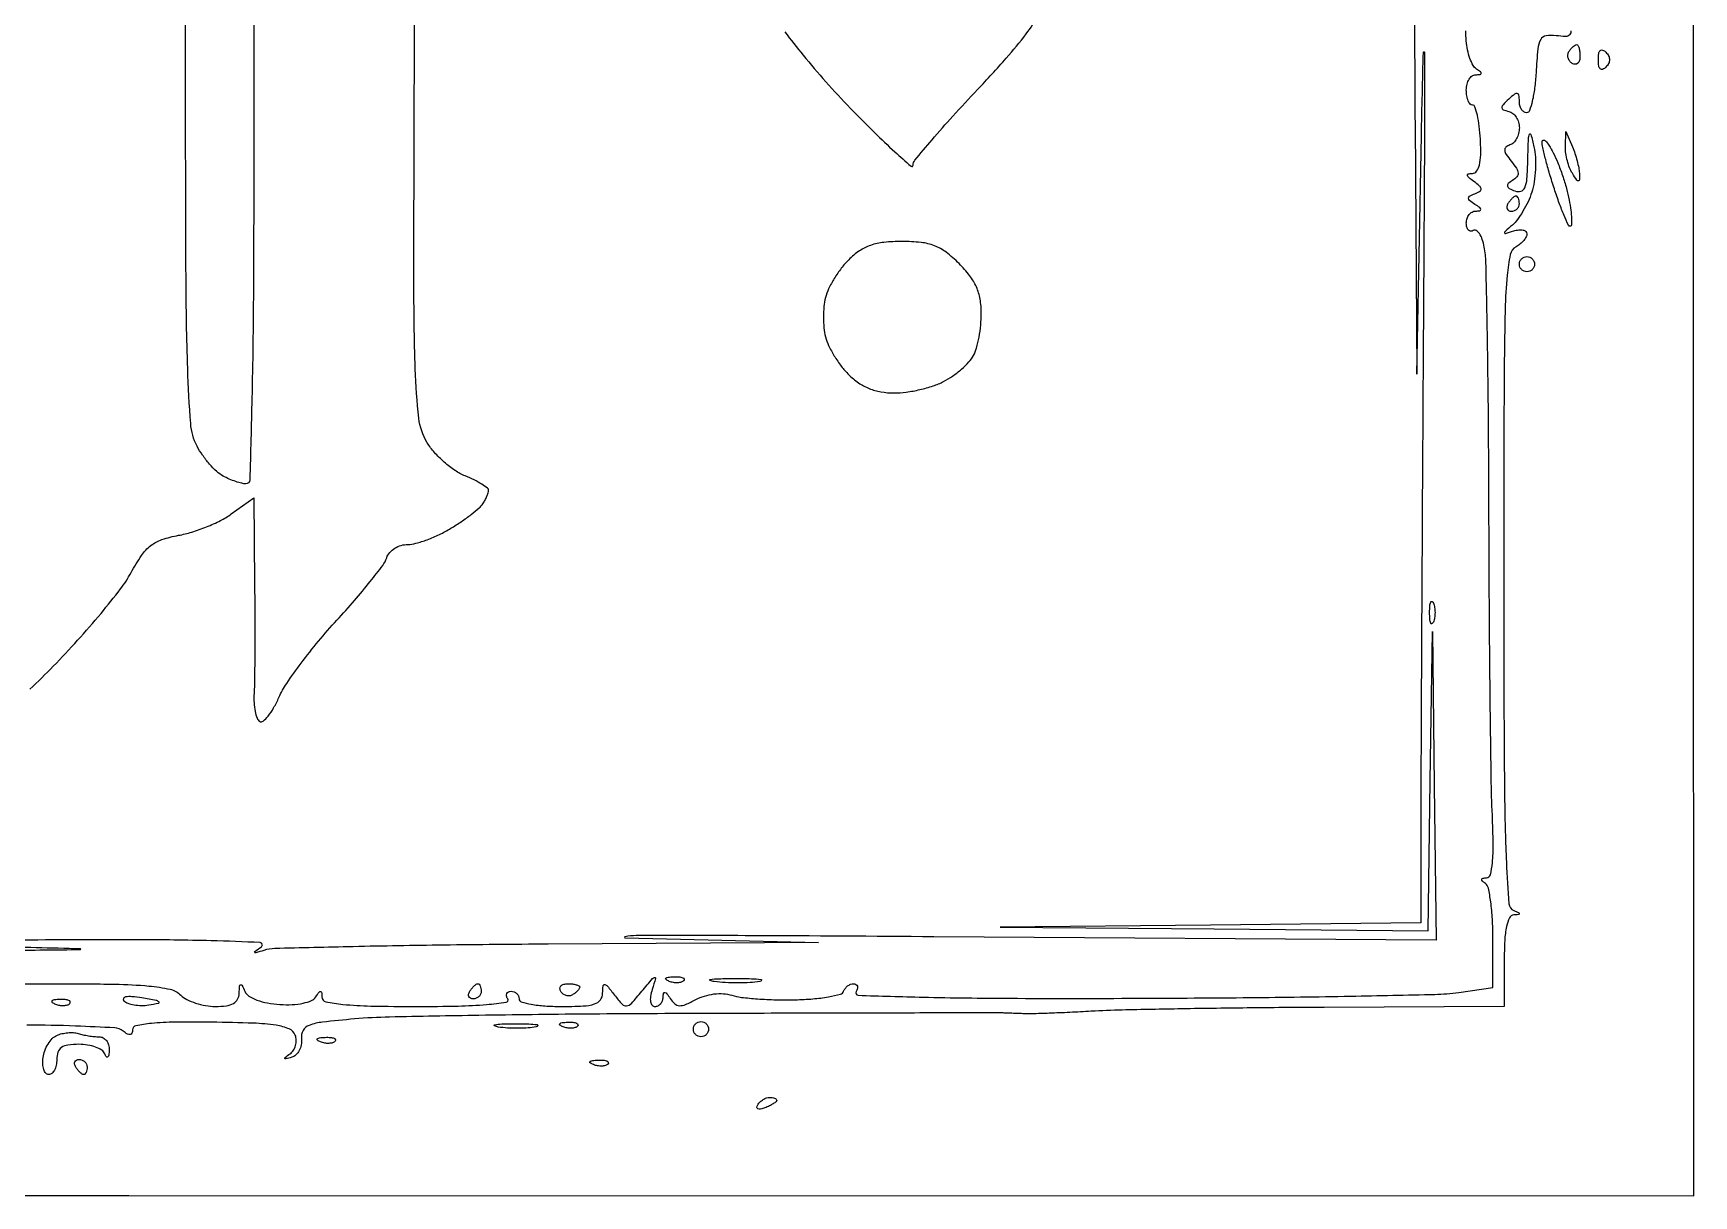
# Model space of a CAD drawing. Extents: x 0 to 37.8, y 0 to 50.8.
# Drawn here: x 19.28 to 37.82, y 0 to 12.99 of the extents above; entities that cross this region are included whole.
import ezdxf

# ---------------------------------------------------------------- set-up
doc = ezdxf.new("R2010")
doc.units = 0
doc.header["$MEASUREMENT"] = 0

msp = doc.modelspace()

# ---------------------------------------------------------------- linework, layer by layer
for points in [[(12.884052, 0.009737, 0.000332), (20.347026, 0.003533), (37.817652, 0.00061), (37.815436, 9.011443), (37.813221, 18.022276)], [(19.242402, 5.658421, 0.009207), (19.503284, 5.915084, 0.010312), (19.77548, 6.204635, 0.010237), (20.036181, 6.505854, 0.010136), (20.253256, 6.778352, 0.038776), (20.371193, 6.960386, -0.024999), (20.488182, 7.152336, -0.077147), (20.591608, 7.263059, -0.086319), (20.716923, 7.330427, -0.036635), (20.902435, 7.377364, 0.031744), (21.049856, 7.413135, 0.020859), (21.214369, 7.471926, 0.021003), (21.370345, 7.542882, 0.037478), (21.490892, 7.615775), (21.7422, 7.794722), (21.750771, 6.837211, -0.001586), (21.753003, 6.451085, -0.001826), (21.752619, 6.082712, -0.001637), (21.750132, 5.770516, -0.010613), (21.745026, 5.613294, 0.027238), (21.745107, 5.507865, 0.034672), (21.757187, 5.411379, 0.03715), (21.778127, 5.335165, 0.170325), (21.806531, 5.300027, 0.319861), (21.844988, 5.302553, 0.05145), (21.901148, 5.358954, 0.040822), (21.963096, 5.449728, 0.024376), (22.022159, 5.566433, -0.043383), (22.109092, 5.723144, -0.012495), (22.269861, 5.949211, -0.012469), (22.464684, 6.196082, -0.012976), (22.669077, 6.4296, 0.007821), (22.866938, 6.651006, 0.009979), (23.041943, 6.861457, 0.008149), (23.181396, 7.042091, 0.078864), (23.226295, 7.12755, -0.100781), (23.259258, 7.184168, -0.06988), (23.315924, 7.232203, -0.066652), (23.38672, 7.264716, -0.074058), (23.461051, 7.275916, 0.066103), (23.552193, 7.288178, 0.023063), (23.678439, 7.328877, 0.022437), (23.814881, 7.387022, 0.024339), (23.9418, 7.455763, 0.012864), (24.059717, 7.531473, 0.014384), (24.169179, 7.610492, 0.013772), (24.258235, 7.682742, 0.070822), (24.300055, 7.730396, 0.022002), (24.32394, 7.770711, 0.021644), (24.344332, 7.813187, 0.022124), (24.358902, 7.851889, 0.072997), (24.363505, 7.878686, 0.243675), (24.350637, 7.905076, 0.02123), (24.286927, 7.948348, 0.024115), (24.201976, 7.995415, 0.016261), (24.100994, 8.041144, -0.051001), (23.988396, 8.101872, -0.030573), (23.868011, 8.194852, -0.030381), (23.758386, 8.303197, -0.045765), (23.678311, 8.410958, -0.109742), (23.584028, 8.687131, -0.019491), (23.544815, 9.23542, -0.008364), (23.529108, 10.236241, -0.000706), (23.535417, 12.8169, -0.000726), (23.543669, 14.371785, -0.001491)], [(34.700732, 13.340318, 0.001767), (34.70536, 11.97513), (34.72472, 9.1791), (34.777232, 11.844, -0.001854), (34.798997, 12.77351, -0.98003), (34.809834, 12.773435, -0.004631), (34.812602, 12.074424, -0.000308), (34.800725, 10.0674, 0.000161), (34.789574, 8.272441, 0.000183), (34.780067, 6.552002, 0.000166), (34.773008, 5.090325, 0.001017), (34.771152, 4.337088), (34.7706, 3.048277), (32.42295, 3.024394), (30.0753, 3.000512), (32.463462, 2.980756), (34.851623, 2.961), (34.876456, 4.63185), (34.901288, 6.3027), (34.920544, 4.578751), (34.9398, 2.854802), (29.33505, 2.893628, 0.000578), (27.307831, 2.905329, 0.002061), (26.010402, 2.90597, 0.045906), (25.886536, 2.89412, 0.899738), (25.8876, 2.881122), (28.0449, 2.829789), (25.027369, 2.810794, 0.001526), (23.859619, 2.79988, 0.002358), (22.850716, 2.78261, 0.00073), (21.976094, 2.762234, 0.072373), (21.854869, 2.741519, -0.003964), (21.765756, 2.713385, -0.328176), (21.752926, 2.717871, -0.402152), (21.754908, 2.729819, -0.004509), (21.8268, 2.782524, 0.70993), (21.813322, 2.828102, 0.005482), (21.264834, 2.848733, 0.006597), (20.436546, 2.859866, 0.001629), (19.0773, 2.85577)], [(27.669922, 13.001902, 0.010396), (27.874312, 12.740842, 0.011072), (28.127955, 12.444054, 0.009841), (28.40445, 12.146659, 0.005615), (28.67225, 11.875902, 0.010294), (28.897377, 11.662327, 0.006102), (29.079284, 11.500751, 0.642688), (29.1024, 11.511306, -0.174301), (29.122467, 11.567121, -0.003684), (29.313636, 11.795176, -0.008083), (29.545911, 12.059382, -0.005304), (29.8215, 12.35643, 0.008363), (30.142778, 12.707001, 0.020499), (30.363776, 12.978005, 0.024815), (30.504529, 13.186643, 0.136813)], [(18.981844, 2.362581, -0.005662), (19.530995, 2.3688, -0.003946), (20.192885, 2.363577, -0.018729), (20.571176, 2.343418, -0.030931), (20.80688, 2.307184, -0.143734), (20.926414, 2.2419, 0.079327), (20.99361, 2.193207, 0.037943), (21.092366, 2.152277, 0.036384), (21.20436, 2.124357, 0.042922), (21.313157, 2.115, 0.031429), (21.436125, 2.122737, 0.095929), (21.515233, 2.148685, 0.144561), (21.560497, 2.194858, 0.112514), (21.578946, 2.26305, -0.00889), (21.583618, 2.343621, -0.30205), (21.594846, 2.358018, -0.371832), (21.609996, 2.351786, -0.01078), (21.642396, 2.2842, 0.143771), (21.687934, 2.231332, 0.053591), (21.776334, 2.186752, 0.044554), (21.894742, 2.15386, 0.030219), (22.033763, 2.136887, 0.027728), (22.171332, 2.136114, 0.039603), (22.292355, 2.151811, 0.04607), (22.38581, 2.180743, 0.15438), (22.434317, 2.221487, -0.013096), (22.470287, 2.274976, -0.245629), (22.487786, 2.283885, -0.382331), (22.499374, 2.273279, -0.021747), (22.502305, 2.22075, 0.350687), (22.545485, 2.168091, 0.027586), (22.737222, 2.138281, 0.020022), (23.047704, 2.119927, 0.004752), (23.566093, 2.115, 0.005462), (24.022837, 2.119989, 0.015427), (24.341415, 2.136793, 0.014869), (24.558494, 2.161491, 0.540264), (24.5763, 2.1996, -0.082592), (24.563059, 2.231926, -0.161196), (24.565691, 2.259349, -0.182303), (24.583579, 2.277577, -0.108972), (24.613607, 2.2842, -0.093332), (24.647807, 2.27776, -0.09642), (24.676882, 2.259349, -0.099167), (24.696342, 2.23188, -0.105053), (24.7032, 2.1996, 0.332234), (24.727909, 2.166519, 0.026982), (24.839882, 2.139851, 0.027868), (24.990134, 2.121104, 0.017105), (25.1685, 2.115, 0.010886), (25.418722, 2.120449, 0.065807), (25.546303, 2.143002, 0.155932), (25.610856, 2.188675, 0.158172), (25.636491, 2.26305, -0.022943), (25.641723, 2.344637, -0.428489), (25.660162, 2.35869, -0.184084), (25.690202, 2.34139, -0.00755), (25.768876, 2.2419, 0.022641), (25.855133, 2.139339, 0.245834), (25.904397, 2.121682, 0.176123), (25.956995, 2.149509, 0.01108), (26.07355, 2.2842, -0.002142), (26.191527, 2.425562, -0.174299), (26.215888, 2.439702, -0.556271), (26.226063, 2.428476, -0.00571), (26.189264, 2.30535, 0.034927), (26.170758, 2.227023, 0.081129), (26.170741, 2.166852, 0.140191), (26.18833, 2.129508, 0.216292), (26.220299, 2.115, 0.115912), (26.254845, 2.123118, 0.099175), (26.284455, 2.146064, 0.092003), (26.304566, 2.180364, 0.083838), (26.311895, 2.22075, -0.054614), (26.316868, 2.261522, -0.409569), (26.331778, 2.270929, -0.180375), (26.354711, 2.25618, -0.019584), (26.390993, 2.20351, 0.069701), (26.440946, 2.14459, 0.173049), (26.492603, 2.123615, 0.11248), (26.561121, 2.136156, 0.021592), (26.675717, 2.19126, -0.048798), (26.772784, 2.231601, -0.043892), (26.879345, 2.254162, -0.045207), (26.9846, 2.257379, -0.061962), (27.077677, 2.240098, 0.047466), (27.185403, 2.216859, 0.011641), (27.366114, 2.199762, 0.011818), (27.575005, 2.189851, 0.011555), (27.785707, 2.18971, 0.015162), (27.984321, 2.2002, 0.02281), (28.156292, 2.222455, 0.019257), (28.290876, 2.251538, 0.253961), (28.3269, 2.285013, -0.081404), (28.343863, 2.317037, -0.06849), (28.371063, 2.344187, -0.069863), (28.403981, 2.362523, -0.092439), (28.437643, 2.3688, -0.126171), (28.464727, 2.361855, -0.188884), (28.480192, 2.343322, -0.147948), (28.480986, 2.315251, -0.072143), (28.466581, 2.282066, 0.576752), (28.48938, 2.239601, 0.001925), (29.213542, 2.219379, 0.005205), (30.179158, 2.20619, 0.001671), (31.612938, 2.206326, 0.001546), (32.866526, 2.214508, 0.002174), (33.984742, 2.230126, 0.001271), (34.927397, 2.249789, 0.029765), (35.1936, 2.27191), (35.5743, 2.3265), (35.575448, 2.8764, 0.014534), (35.569641, 3.091569, 0.02033), (35.55107, 3.283025, 0.017192), (35.524431, 3.436616, 0.186485), (35.490848, 3.488455, -0.036256), (35.458412, 3.515758, -0.250329), (35.452313, 3.534926, -0.305583), (35.464983, 3.547844, -0.047208), (35.50256, 3.551905, 0.339235), (35.546426, 3.586472, 0.038702), (35.569426, 3.718931, 0.026787), (35.57807, 3.92962, 0.008007), (35.568881, 4.25115, -0.007345), (35.556353, 4.670116, -0.00102), (35.544909, 5.539317, -0.001168), (35.535863, 6.568628, -0.00099), (35.530999, 7.6563, 0.001539), (35.525128, 8.710567, 0.002264), (35.512925, 9.636818, 0.001051), (35.497302, 10.425692, 0.04249), (35.478943, 10.596888, 0.034508), (35.455985, 10.682932, 0.064145), (35.424113, 10.74761, 0.10467), (35.389076, 10.782012, 0.287891), (35.355916, 10.782245, -0.156421), (35.326454, 10.774934, -0.19137), (35.301029, 10.787067, -0.127871), (35.283841, 10.819058, -0.059736), (35.2782, 10.866107, -0.078525), (35.286177, 10.916589, -0.089641), (35.309264, 10.959637, -0.099424), (35.343615, 10.988661, -0.123393), (35.38395, 10.999295, 0.037088), (35.429797, 11.003266, 0.404726), (35.439872, 11.016767, 0.205841), (35.427699, 11.037352, 0.016505), (35.374377, 11.073655, -0.022288), (35.314272, 11.115601, -0.233334), (35.301355, 11.141773, -0.27487), (35.315177, 11.165016, -0.02939), (35.374377, 11.192818, 0.043347), (35.429688, 11.220701, 0.282755), (35.443079, 11.247319, 0.197319), (35.426897, 11.278812, 0.022744), (35.3628, 11.328664, -0.017768), (35.305302, 11.372472, -0.176011), (35.290053, 11.39816, -0.403347), (35.300665, 11.414376, -0.053226), (35.345548, 11.419705, 0.236374), (35.393336, 11.444344, 0.100155), (35.424284, 11.511667, 0.053906), (35.438623, 11.627145, 0.016887), (35.43549, 11.8017, 0.016942), (35.422968, 11.947624, 0.027238), (35.401364, 12.070569, 0.025788), (35.374944, 12.16246, 0.320124), (35.346992, 12.1824, -0.22389), (35.320656, 12.194815, -0.076049), (35.298408, 12.232103, -0.057847), (35.283232, 12.286809, -0.038776), (35.2782, 12.3516, -0.060533), (35.286074, 12.416399, -0.078496), (35.309264, 12.471478, -0.095937), (35.343611, 12.508609, -0.156456), (35.38395, 12.522095, 0.027399), (35.431538, 12.52529, 0.341433), (35.443593, 12.537212, 0.269245), (35.436254, 12.554909, 0.020765), (35.392432, 12.585545, -0.124723), (35.353792, 12.626689, -0.039418), (35.318611, 12.703996, -0.036575), (35.291567, 12.79979, -0.033364), (35.277717, 12.9015, -0.007279), (35.271686, 13.012937, -0.005158)], [(36.445078, 13.01247, -0.237383), (36.431365, 12.968084, -0.211114), (36.385944, 12.949472, -0.028039), (36.280059, 12.958309, 0.075863), (36.168201, 12.956956, 0.23261), (36.108234, 12.914088, 0.099911), (36.076792, 12.810208, 0.009312), (36.056329, 12.54195, -0.016914), (36.040736, 12.371706, -0.027153), (36.014717, 12.228269, -0.025637), (35.983295, 12.121021, -0.318819), (35.950579, 12.0978, -0.159539), (35.919997, 12.107813, -0.096833), (35.893953, 12.136057, -0.078527), (35.876365, 12.17823, -0.059665), (35.8704, 12.228035, 0.033935), (35.865954, 12.293468, 0.325462), (35.847709, 12.312473, 0.215333), (35.816586, 12.304603, 0.017968), (35.751823, 12.249185, 0.016849), (35.688329, 12.186695, 0.192235), (35.675547, 12.154678, 0.307074), (35.691116, 12.131718, 0.038105), (35.751823, 12.112747, -0.11493), (35.797126, 12.090551, -0.078203), (35.835568, 12.047619, -0.072069), (35.86151, 11.991099, -0.071726), (35.8704, 11.929447, -0.063098), (35.862509, 11.867167, -0.063184), (35.839336, 11.808854, -0.069192), (35.805094, 11.763114, -0.116865), (35.76465, 11.737908, 0.098396), (35.720528, 11.712597, 0.239316), (35.706861, 11.678776, 0.127883), (35.723878, 11.630697, 0.023916), (35.78036, 11.55521, -0.027483), (35.83808, 11.476911, -0.12935), (35.855663, 11.424385, -0.195712), (35.841646, 11.382199, -0.077629), (35.794417, 11.341725, 0.044073), (35.747041, 11.30633, 0.272202), (35.738146, 11.278515, 0.218644), (35.757921, 11.252638, 0.030348), (35.821007, 11.223928, 0.160851), (35.887618, 11.220766, 0.230637), (35.931121, 11.259298, 0.080563), (35.954816, 11.359684, 0.011487), (35.965009, 11.571705, -0.00224), (35.972029, 11.809191, -0.101732), (35.98348, 11.85664, -0.699518), (35.999105, 11.855236, -0.008599), (36.033381, 11.7171, -0.04278), (36.049736, 11.601478, -0.025985), (36.050157, 11.4633, -0.025932), (36.03619, 11.325153, -0.041071), (36.008536, 11.2095, -0.02966), (35.966901, 11.104069, -0.024519), (35.910639, 10.997161, -0.025205), (35.849112, 10.904038, -0.058705), (35.792114, 10.843044, 0.003823), (35.710183, 10.772675, 0.275223), (35.704855, 10.7564, 0.432471), (35.716427, 10.749563, 0.005486), (35.80695, 10.776939, -0.046605), (35.863666, 10.789116, -0.081678), (35.91151, 10.786979, -0.124534), (35.943059, 10.771527, -0.220361), (35.955, 10.745749, -0.12312), (35.946328, 10.711065, -0.051453), (35.919215, 10.670818, -0.046715), (35.879784, 10.631671, -0.044584), (35.833179, 10.599833, 0.216083), (35.769325, 10.513164, 0.028514), (35.733826, 10.281934, 0.018293), (35.711487, 9.902052, 0.003628), (35.701335, 9.220879, 0.001239), (35.697912, 8.558612, 0.000435), (35.696182, 7.607432, 0.000432), (35.696092, 6.561384, 0.000506), (35.697867, 5.568963, 0.002048), (35.705843, 4.41248, 0.008855), (35.725559, 3.725784, 0.00658), (35.753241, 3.261639, 0.285824), (35.808561, 3.185692, -0.010359), (35.861821, 3.162848, -0.303292), (35.869246, 3.150898, -0.372093), (35.860681, 3.141619, -0.012463), (35.80695, 3.136879, 0.27248), (35.759503, 3.104758, 0.060281), (35.727035, 3.007826, 0.037878), (35.707084, 2.85168, 0.012841), (35.7012, 2.6226), (35.7012, 2.115), (33.69195, 2.105052, 0.001414), (32.879275, 2.098731, 0.001597), (32.098958, 2.087962, 0.001456), (31.435464, 2.074754, 0.008743), (31.0905, 2.060843, -0.00259), (30.851365, 2.04825, -0.002961), (30.622556, 2.038746, -0.002675), (30.428346, 2.032872, -0.016785), (30.3291, 2.033733, 0.000847), (30.258116, 2.036613, 0.000768), (30.184751, 2.039353, 0.000768), (30.11907, 2.041603, 0.002464), (30.0753, 2.04282, 0.006194), (30.00805, 2.043524, 0.000016), (29.058778, 2.041673, 0.000099), (27.988336, 2.039339, 0.000062), (26.7336, 2.036199, 0.001434), (25.441648, 2.029101, 0.001844), (24.253988, 2.014789, 0.001408), (23.258616, 1.996319, 0.016037), (22.866167, 1.975326, 0.006781), (22.510701, 1.939994, 0.061564), (22.359411, 1.903675, 0.17967), (22.292402, 1.845596, 0.153085), (22.273967, 1.75338, -0.072558), (22.271372, 1.685784, -0.075511), (22.249496, 1.622736, -0.082711), (22.212292, 1.57377, -0.118781), (22.1652, 1.546835, -0.007386), (22.100126, 1.528943, -0.363076), (22.088848, 1.534294, -0.353309), (22.091959, 1.546582, -0.007249), (22.146915, 1.586573, 0.095954), (22.184589, 1.625823, 0.07603), (22.208711, 1.679576, 0.07445), (22.215988, 1.739216, 0.085006), (22.204759, 1.795537, 0.207733), (22.137936, 1.863621, 0.058094), (21.990843, 1.90418, 0.029409), (21.736944, 1.928165, 0.005554), (21.271294, 1.939474, 0.006335), (20.864564, 1.939678, 0.021237), (20.598491, 1.925127, 0.025992), (20.425942, 1.899212, 0.356482), (20.3886, 1.853492, -0.087687), (20.381915, 1.815665, -0.280056), (20.362721, 1.800308, -0.166979), (20.330824, 1.806846, -0.034444), (20.28285, 1.839806, 0.155078), (20.188803, 1.875542, 0.004406), (19.753083, 1.895866, 0.007966), (19.207879, 1.90779, 0.004142)], [(18.8235, 2.785402, -0.002348), (19.803842, 2.761235, -0.976873), (19.80376, 2.747447, -0.004757), (19.001677, 2.741081, -0.000284), (16.5816, 2.746274, 0.000796)]]:
    msp.add_lwpolyline(points, format="xyb")
for points in [[(21.3615, 15.9048), (21.7422, 15.9048), (21.7422, 11.9286, -0.001324), (21.737382, 10.108454, -0.004344), (21.72057, 8.906281, -0.001202), (21.697762, 7.996884, -0.406188), (21.652038, 7.9524, -0.063136), (21.606469, 7.958177, -0.01987), (21.54055, 7.977988, -0.019496), (21.468045, 8.006166, -0.020438), (21.399114, 8.039508, -0.063206), (21.327632, 8.090286, -0.027828), (21.246629, 8.173611, -0.026997), (21.169447, 8.272721, -0.032615), (21.108576, 8.373707, -0.100911), (21.037334, 8.625137, -0.010531), (21.004127, 9.240578, -0.007108), (20.98523, 10.25488, -0.001103), (20.9808, 12.262799), (20.9808, 15.9048)], [(36.509893, 12.8592, -0.279105), (36.524286, 12.850487, -0.051652), (36.536241, 12.820456, -0.042195), (36.544494, 12.777846, -0.026751), (36.5472, 12.727307, -0.067432), (36.540888, 12.680717, -0.140899), (36.521943, 12.649767, -0.190788), (36.493872, 12.639056, -0.136093), (36.46122, 12.648553, -0.090427), (36.432094, 12.674825, -0.095498), (36.414794, 12.709216, -0.099685), (36.411933, 12.746327, -0.108373), (36.423913, 12.780446, -0.031646), (36.445288, 12.810588, -0.037297), (36.469247, 12.836066, -0.040575), (36.492262, 12.853945, -0.145859)], [(36.836049, 12.773391, -0.074369), (36.866675, 12.731992, -0.122728), (36.87714, 12.69, -0.122728), (36.866675, 12.648008, -0.074369), (36.836049, 12.606609, -0.090732), (36.800187, 12.58184, -0.311764), (36.773807, 12.586667, -0.165815), (36.757105, 12.620654, -0.032041), (36.752657, 12.69, -0.032041), (36.757105, 12.759346, -0.165815), (36.773807, 12.793333, -0.311764), (36.800187, 12.79816, -0.090732)], [(36.4626, 11.7171, -0.021159), (36.490782, 11.643026, -0.016424), (36.515316, 11.560326, -0.016709), (36.533106, 11.48156, -0.038039), (36.539958, 11.421, -0.011111), (36.541022, 11.347172, -0.411928), (36.530166, 11.3364, -0.247646), (36.512729, 11.345601, -0.006504), (36.4626, 11.421, -0.050598), (36.431494, 11.481839, -0.029001), (36.406047, 11.560326, -0.028709), (36.38944, 11.643039, -0.04208), (36.385242, 11.7171), (36.389892, 11.8863)], [(36.248458, 11.650077, -0.025208), (36.299646, 11.538575, -0.013773), (36.3516, 11.397314, -0.013696), (36.396602, 11.250532, -0.021169), (36.426552, 11.121327, -0.013037), (36.444583, 11.009149, -0.022311), (36.452979, 10.91473, -0.018858), (36.45344, 10.842355, -0.405061), (36.439453, 10.8288, -0.292252), (36.418257, 10.842346, -0.007355), (36.369669, 10.951513, -0.013485), (36.316244, 11.086416, -0.008499), (36.260838, 11.246546, -0.007284), (36.208559, 11.414627, -0.008756), (36.16449, 11.574187, -0.00767), (36.131885, 11.709402, -0.056554), (36.124721, 11.775296, -0.355016), (36.137928, 11.791397, -0.253455), (36.161284, 11.784302, -0.056945), (36.200891, 11.733862, -0.017783)], [(35.833093, 11.1672, 0.151918), (35.815265, 11.161655, 0.038439), (35.791386, 11.142349, 0.035638), (35.766257, 11.114983, 0.029505), (35.7435, 11.0826, 0.082592), (35.730259, 11.050274, 0.161196), (35.732891, 11.022851, 0.182303), (35.750779, 11.004623, 0.108972), (35.780807, 10.998, 0.093332), (35.815007, 11.00444, 0.09642), (35.844082, 11.022851, 0.099167), (35.863542, 11.05032, 0.105053), (35.8704, 11.0826, 0.042167), (35.867664, 11.114989, 0.061769), (35.859441, 11.142349, 0.081139), (35.847359, 11.160901, 0.210953)], [(28.978162, 10.6596, 0.025565), (28.776438, 10.649279, 0.057123), (28.62667, 10.61636, 0.066517), (28.502713, 10.554433, 0.047346), (28.382895, 10.455386, 0.033926), (28.300678, 10.361185, 0.025035), (28.222538, 10.246891, 0.025499), (28.159357, 10.130863, 0.050479), (28.123769, 10.032386, 0.03812), (28.106691, 9.932717, 0.023379), (28.101118, 9.8136, 0.023379), (28.106691, 9.694483, 0.03812), (28.123769, 9.594814, 0.050479), (28.159357, 9.496337, 0.025499), (28.222538, 9.380309, 0.025035), (28.300678, 9.266015, 0.033926), (28.382895, 9.171814, 0.046198), (28.492602, 9.080702, 0.054744), (28.611357, 9.017152, 0.053685), (28.743041, 8.980038, 0.041886), (28.891256, 8.9676, 0.034443), (29.025726, 8.976874, 0.022519), (29.178642, 9.005134, 0.022661), (29.325897, 9.046378, 0.039733), (29.442493, 9.095376, 0.032615), (29.543479, 9.156247, 0.026997), (29.642589, 9.233429, 0.027828), (29.725914, 9.314432, 0.063206), (29.776692, 9.385914, 0.055521), (29.810205, 9.469705, 0.021663), (29.838212, 9.59139, 0.021127), (29.857402, 9.726922, 0.024607), (29.8638, 9.856846, 0.043241), (29.850017, 10.015918, 0.061578), (29.808706, 10.151453, 0.058076), (29.733439, 10.278488, 0.033637), (29.616508, 10.412308, 0.033718), (29.471746, 10.538759, 0.070361), (29.34137, 10.611701, 0.065927), (29.190408, 10.648312, 0.026573)], [(35.955, 10.4904, -0.099038), (35.987287, 10.483941, -0.097945), (36.014749, 10.465549, -0.097945), (36.033141, 10.438087, -0.099038), (36.0396, 10.4058, -0.099038), (36.033141, 10.373513, -0.097945), (36.014749, 10.346051, -0.097945), (35.987287, 10.327659, -0.099038), (35.955, 10.3212, -0.099038), (35.922713, 10.327659, -0.097945), (35.895251, 10.346051, -0.097945), (35.876859, 10.373513, -0.099038), (35.8704, 10.4058, -0.099038), (35.876859, 10.438087, -0.097945), (35.895251, 10.465549, -0.097945), (35.922713, 10.483941, -0.099038)], [(34.911229, 6.61995, -0.057986), (34.924455, 6.571727, -0.037979), (34.928831, 6.5142, -0.037979), (34.924455, 6.456673, -0.057986), (34.911229, 6.40845, -0.174857), (34.895385, 6.390736, -0.447206), (34.881093, 6.395892, -0.078554), (34.871197, 6.438784, -0.017491), (34.868558, 6.5142, -0.017491), (34.871197, 6.589616, -0.078554), (34.881093, 6.632508, -0.447206), (34.895385, 6.637664, -0.174857)], [(26.43045, 2.446721, -0.028489), (26.489347, 2.445791, -0.077125), (26.529954, 2.436424, -0.208169), (26.545397, 2.420803, -0.296942), (26.541487, 2.402287, -0.126455), (26.513829, 2.385939, -0.060344), (26.472772, 2.379242, -0.05415), (26.425603, 2.382408, -0.051402), (26.379337, 2.395609, -0.054073), (26.344087, 2.414352, -0.470617), (26.342628, 2.42977, -0.168741), (26.367311, 2.441726, -0.018894)], [(27.1143, 2.427185, -0.005888), (27.29668, 2.425347, -0.025342), (27.404897, 2.417485, -0.556092), (27.410415, 2.405533, -0.212532), (27.390765, 2.392951, -0.024559), (27.282439, 2.381908, -0.012695), (27.146314, 2.37822, -0.01259), (27.00587, 2.381518, -0.018638), (26.883165, 2.392088, -0.069146), (26.835557, 2.404817, -0.756877), (26.837019, 2.416519, -0.031761), (26.932643, 2.424878, -0.005499)], [(20.491692, 2.209654, 0.01715), (20.381282, 2.224087, 0.063014), (20.310993, 2.221966, 0.246244), (20.287156, 2.204259, 0.318785), (20.291585, 2.178175, 0.112154), (20.335367, 2.150602, 0.043618), (20.405101, 2.132687, 0.040388), (20.486899, 2.125837, 0.039733), (20.569193, 2.132153, 0.009743), (20.677504, 2.151361, 0.599836), (20.682043, 2.166288, 0.152988), (20.652179, 2.181903, 0.003467)], [(24.242893, 2.3688, -0.210953), (24.257159, 2.362501, -0.081139), (24.269241, 2.343949, -0.061769), (24.277464, 2.316589, -0.042167), (24.2802, 2.2842, -0.105053), (24.273342, 2.25192, -0.099167), (24.253882, 2.224451, -0.09642), (24.224807, 2.20604, -0.093332), (24.190607, 2.1996, -0.108972), (24.160579, 2.206223, -0.182303), (24.142691, 2.224451, -0.161196), (24.140059, 2.251874, -0.082592), (24.1533, 2.2842, -0.029505), (24.176057, 2.316583, -0.035638), (24.201186, 2.343949, -0.038439), (24.225065, 2.363255, -0.151918)], [(25.248107, 2.3688, -0.026751), (25.298646, 2.366094, -0.042195), (25.341256, 2.357841, -0.051652), (25.371287, 2.345886, -0.279105), (25.38, 2.331493, -0.145859), (25.374745, 2.313862, -0.040575), (25.356866, 2.290847, -0.037297), (25.331388, 2.266888, -0.031646), (25.301246, 2.245513, -0.108373), (25.267127, 2.233533, -0.099685), (25.230016, 2.236394, -0.095498), (25.195625, 2.253694, -0.090427), (25.169353, 2.28282, -0.136093), (25.159856, 2.315472, -0.190788), (25.170567, 2.343543, -0.140899), (25.201517, 2.362488, -0.067432)], [(19.57785, 2.192921, 0.018894), (19.514711, 2.187926, 0.168741), (19.490028, 2.17597, 0.470617), (19.491487, 2.160552, 0.054073), (19.526737, 2.141809, 0.051402), (19.573003, 2.128608, 0.05415), (19.620172, 2.125442, 0.060344), (19.661229, 2.132139, 0.126455), (19.688888, 2.148487, 0.296942), (19.692797, 2.167003, 0.208169), (19.677354, 2.182624, 0.077125), (19.636747, 2.191991, 0.028489)], [(24.6609, 1.921603, -0.00738), (24.812933, 1.919774, -0.030832), (24.90407, 1.911694, -0.49082), (24.910951, 1.899339, -0.248898), (24.894713, 1.886247, -0.031163), (24.805525, 1.874738, -0.015827), (24.692417, 1.870848, -0.015659), (24.575047, 1.874204, -0.022548), (24.471713, 1.885093, -0.075924), (24.429242, 1.898307, -0.720633), (24.430839, 1.910402, -0.040183), (24.509611, 1.919127, -0.006817)], [(25.24605, 1.939121, -0.028489), (25.304947, 1.938191, -0.077125), (25.345554, 1.928824, -0.208169), (25.360997, 1.913203, -0.296942), (25.357087, 1.894688, -0.126455), (25.329429, 1.878339, -0.060344), (25.288372, 1.871642, -0.05415), (25.241203, 1.874808, -0.051402), (25.194937, 1.888009, -0.054073), (25.159687, 1.906752, -0.470617), (25.158228, 1.92217, -0.168741), (25.182911, 1.934126, -0.018894)], [(26.7336, 1.9458, -0.099038), (26.765887, 1.939341, -0.097945), (26.793349, 1.920949, -0.097945), (26.811741, 1.893487, -0.099038), (26.8182, 1.8612, -0.099038), (26.811741, 1.828913, -0.097945), (26.793349, 1.801451, -0.097945), (26.765887, 1.783059, -0.099038), (26.7336, 1.7766, -0.099038), (26.701313, 1.783059, -0.097945), (26.673851, 1.801451, -0.097945), (26.655459, 1.828913, -0.099038), (26.649, 1.8612, -0.099038), (26.655459, 1.893487, -0.097945), (26.673851, 1.920949, -0.097945), (26.701313, 1.939341, -0.099038)], [(19.782169, 1.812983, 0.024706), (19.833996, 1.799033, 0.014606), (19.896986, 1.787288, 0.014595), (19.960707, 1.77922, 0.024193), (20.014819, 1.7766, -0.124522), (20.060047, 1.765159, -0.105903), (20.097594, 1.73311, -0.09499), (20.121609, 1.685099, -0.08004), (20.128121, 1.62855, -0.021021), (20.123196, 1.572158, -0.185333), (20.111509, 1.550543, -0.449116), (20.096613, 1.552576, -0.051902), (20.078771, 1.58625, 0.156004), (20.04504, 1.626867, 0.054536), (19.976152, 1.660936, 0.047701), (19.886921, 1.684195, 0.039935), (19.78935, 1.692, 0.032535), (19.666895, 1.684023, 0.118292), (19.594594, 1.656347, 0.163834), (19.555846, 1.604838, 0.080211), (19.5426, 1.5228, -0.051172), (19.535957, 1.458059, -0.071111), (19.516187, 1.403302, -0.091177), (19.487004, 1.366492, -0.181614), (19.452682, 1.3536, -0.217378), (19.420446, 1.36831, -0.098531), (19.396953, 1.409515, -0.070386), (19.385676, 1.471061, -0.044738), (19.389232, 1.54395, -0.055078), (19.408767, 1.62103, -0.048992), (19.445202, 1.695285, -0.051891), (19.492061, 1.755943, -0.09622), (19.5426, 1.791833, -0.048775), (19.599449, 1.81119, -0.035679), (19.66532, 1.821779, -0.03635), (19.729814, 1.822771, -0.063854)], [(22.53885, 1.769921, -0.028489), (22.597747, 1.768991, -0.077125), (22.638354, 1.759624, -0.208169), (22.653797, 1.744003, -0.296942), (22.649887, 1.725488, -0.126455), (22.622229, 1.709139, -0.060344), (22.581172, 1.702442, -0.05415), (22.534003, 1.705608, -0.051402), (22.487737, 1.718809, -0.054073), (22.452487, 1.737552, -0.470617), (22.451028, 1.75297, -0.168741), (22.475711, 1.764926, -0.018894)], [(19.791407, 1.5228, -0.093332), (19.825607, 1.51636, -0.09642), (19.854682, 1.497949, -0.099167), (19.874142, 1.47048, -0.105053), (19.881, 1.4382, -0.042167), (19.878264, 1.405811, -0.061769), (19.870041, 1.378451, -0.081139), (19.857959, 1.359899, -0.210953), (19.843693, 1.3536, -0.151918), (19.825865, 1.359145, -0.038439), (19.801986, 1.378451, -0.035638), (19.776857, 1.405817, -0.029505), (19.7541, 1.4382, -0.082592), (19.740859, 1.470526, -0.161196), (19.743491, 1.497949, -0.182303), (19.761379, 1.516177, -0.108972)], [(25.58445, 1.516121, -0.028489), (25.643347, 1.515191, -0.077125), (25.683954, 1.505824, -0.208169), (25.699397, 1.490203, -0.296942), (25.695487, 1.471688, -0.126455), (25.667829, 1.455339, -0.060344), (25.626772, 1.448642, -0.05415), (25.579603, 1.451808, -0.051402), (25.533337, 1.465009, -0.054073), (25.498087, 1.483752, -0.470617), (25.496628, 1.49917, -0.168741), (25.521311, 1.511126, -0.018894)], [(27.499993, 1.0998, -0.039867), (27.530475, 1.097366, -0.059132), (27.556215, 1.090033, -0.077771), (27.573728, 1.079275, -0.219607), (27.5796, 1.066551, -0.2252), (27.57209, 1.050723, -0.029412), (27.541032, 1.02827, -0.029555), (27.498599, 1.004641, -0.020646), (27.448306, 0.98292, -0.036408), (27.399257, 0.96809, -0.155351), (27.369155, 0.970727, -0.32948), (27.359057, 0.987626, -0.1144), (27.368699, 1.016169, -0.061454), (27.394374, 1.048159, -0.051183), (27.428587, 1.075233, -0.053277), (27.465724, 1.093666, -0.088797)]]:
    msp.add_lwpolyline(points, format="xyb", close=True)

doc.saveas('drawing.dxf')
